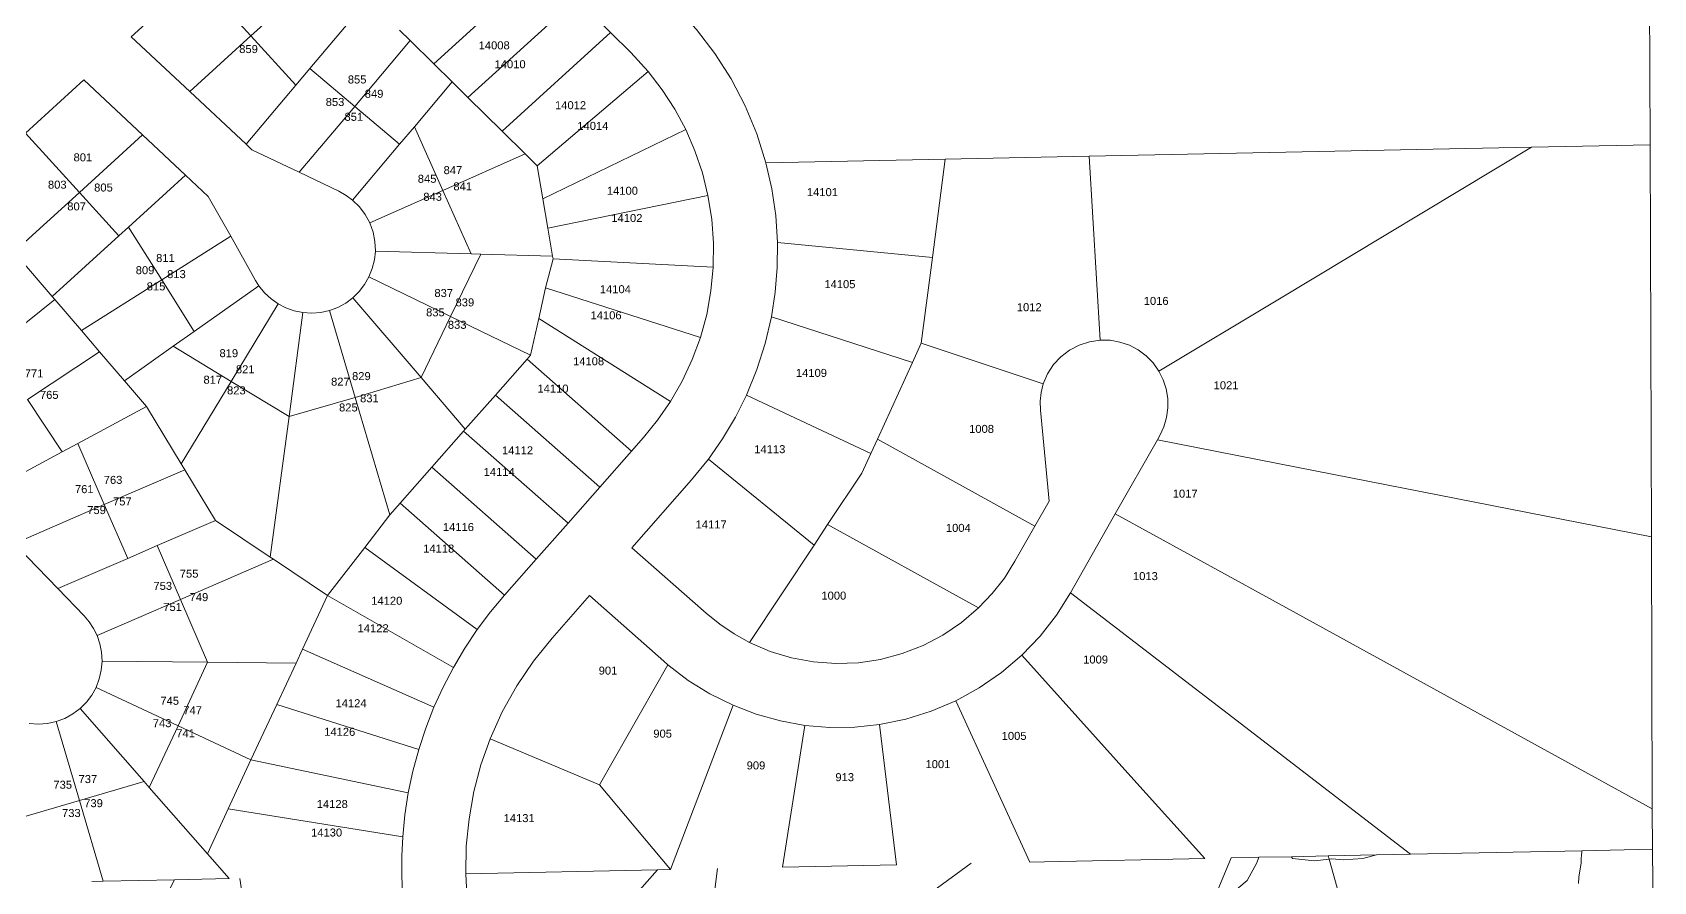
# Model space of a CAD drawing. Header units: feet. Extents: x 865220 to 2822444, y -2240498 to 975731.
# Drawn here: x 2815803 to 2817323, y 965603 to 966399 of the extents above; entities that cross this region are included whole.
import ezdxf
from ezdxf.enums import TextEntityAlignment as Align

# ---------------------------------------------------------------- set-up
doc = ezdxf.new("R2010")
doc.units = ezdxf.units.FT
doc.header["$LTSCALE"] = 0.015
doc.header["$MEASUREMENT"] = 0
doc.layers.add('Dakota County Addresses', color=7, linetype='Continuous')
doc.layers.add('Dakota County Parcels', color=7, linetype='Continuous')
doc.styles.add('Dimensions 100', font='arial.ttf')

# ---------------------------------------------------------------- blocks, each defined once
blk = doc.blocks.new('ACMAP_ANN_TEMPLATE_Dakota County Addresses')
at = {"layer": 'Dakota County Addresses', "style": 'Dimensions 100'}
blk.add_attdef('DakotaCountyAddress', text='', height=50, dxfattribs=at).set_placement((0, 0), align=Align.CENTER)

msp = doc.modelspace()

# ---------------------------------------------------------------- linework, layer by layer
at = {"layer": 'Dakota County Parcels', "lineweight": 5}
for p, q in [((2817319.7, 966293.6), (2817317.6, 966913.6)), ((2816008, 966395.7), (2816083.4, 966464.3)), ((2816179.5, 966369.5), (2816281.3, 966462.3)), ((2815895.8, 966394.9), (2815957.5, 966451.1)), ((2815957.5, 966451.1), (2816008, 966395.7)), ((2816063.3, 966365), (2816118.1, 966430)), ((2816211.5, 966337.9), (2816313.3, 966430.5)), ((2816313.3, 966430.5), (2816345.2, 966398.8)), ((2815895.8, 966394.9), (2815950.7, 966343.5)), ((2815950.7, 966343.5), (2816008, 966395.7)), ((2816008, 966395.7), (2816050.2, 966349.4)), ((2816105.4, 966329.6), (2816157.4, 966391.3)), ((2816147.4, 966401.1), (2816157.4, 966391.3)), ((2816157.4, 966391.3), (2816179.5, 966369.5)), ((2816243.6, 966306.3), (2816345.2, 966398.8)), ((2816345.2, 966398.8), (2816364.1, 966380)), ((2816380.4, 966362.4), (2816364.1, 966380)), ((2816050.2, 966349.4), (2816063.3, 966365)), ((2816063.3, 966365), (2816105.4, 966329.6)), ((2816179.5, 966369.5), (2816196.7, 966352.6)), ((2816276.4, 966274), (2816380.4, 966362.4)), ((2815796.6, 966304.6), (2815851.3, 966354.4)), ((2815851.3, 966354.4), (2815906.4, 966302.8)), ((2815950.7, 966343.5), (2816003.6, 966294.1)), ((2816003.6, 966294.1), (2816050.2, 966349.4)), ((2816161.3, 966310.6), (2816196.7, 966352.6)), ((2816196.7, 966352.6), (2816211.5, 966337.9)), ((2816053.4, 966267.8), (2816105.4, 966329.6)), ((2816105.4, 966329.6), (2816147.4, 966294.1)), ((2816211.5, 966337.9), (2816243.6, 966306.3)), ((2816147.4, 966294.1), (2816161.3, 966310.6)), ((2816161.3, 966310.6), (2816188, 966250.8)), ((2815796.6, 966304.6), (2815847.3, 966249)), ((2815847.3, 966249), (2815906.4, 966302.8)), ((2815906.4, 966302.8), (2815946.7, 966265.1)), ((2816243.6, 966306.3), (2816265, 966285.2)), ((2816281.7, 966243), (2816415.7, 966307.8)), ((2816003.6, 966294.1), (2816009, 966289)), ((2816009, 966289), (2816053.4, 966267.8)), ((2816103.3, 966241.7), (2816147.4, 966294.1)), ((2816188, 966250.8), (2816265, 966285.2)), ((2816265, 966285.2), (2816276.4, 966274)), ((2816490.9, 966276.8), (2816658.8, 966280.1)), ((2816646.9, 966187.8), (2816658.8, 966280.1)), ((2816658.8, 966280.1), (2816793.8, 966282.9)), ((2816793.8, 966282.9), (2817208.7, 966291.3)), ((2816793.8, 966282.9), (2816804.2, 966110.5)), ((2817208.7, 966291.3), (2817319.7, 966293.6)), ((2817320.9, 965926.1), (2817319.7, 966293.6)), ((2815893.2, 966216.4), (2815946.7, 966265.1)), ((2815946.7, 966265.1), (2815968, 966245.2)), ((2816053.4, 966267.8), (2816090.6, 966250)), ((2816276.4, 966274), (2816281.7, 966243)), ((2816119.5, 966220.3), (2816188, 966250.8)), ((2816188, 966250.8), (2816214.5, 966191.4)), ((2815786, 966193.2), (2815847.3, 966249)), ((2815847.3, 966249), (2815884.3, 966208.3)), ((2815968, 966245.2), (2815989.1, 966207.8)), ((2816281.7, 966243), (2816286.4, 966215.4)), ((2816286.4, 966215.4), (2816436.5, 966246.2)), ((2815821.8, 966151.4), (2815884.3, 966208.3)), ((2815884.3, 966208.3), (2815893.2, 966216.4)), ((2815893.2, 966216.4), (2815924.4, 966167)), ((2815924.4, 966167), (2815989.1, 966207.8)), ((2815989.1, 966207.8), (2816012.4, 966166.4)), ((2816286.4, 966215.4), (2816290.8, 966189.1)), ((2815788.4, 966190.3), (2815821.8, 966151.4)), ((2816124.7, 966194), (2816214.5, 966191.4)), ((2816195.2, 966132.7), (2816223.5, 966191.1)), ((2816214.5, 966191.4), (2816223.5, 966191.1)), ((2816223.5, 966191.1), (2816290.8, 966189.1)), ((2816291.3, 966186.6), (2816290.8, 966189.1)), ((2816290.8, 966189.1), (2816291.3, 966186.6)), ((2816501.8, 966202.1), (2816646.9, 966187.8)), ((2816284.2, 966159.5), (2816291.3, 966186.6)), ((2816291.3, 966186.6), (2816441.5, 966178.9)), ((2816636.5, 966107.5), (2816646.9, 966187.8)), ((2815849.1, 966119.5), (2815924.4, 966167)), ((2815924.4, 966167), (2815954.9, 966118.6)), ((2815954.9, 966118.6), (2816015.6, 966161.3)), ((2816012.4, 966166.4), (2816015.6, 966161.3)), ((2816118.7, 966169.7), (2816195.2, 966132.7)), ((2816277.8, 966130.7), (2816284.2, 966159.5)), ((2816284.2, 966159.5), (2816429.4, 966113)), ((2815766.8, 966102.7), (2815824.3, 966148.5)), ((2815821.8, 966151.4), (2815824.3, 966148.5)), ((2815824.3, 966148.5), (2815849.1, 966119.5)), ((2815989.6, 966071.8), (2816033.6, 966144.5)), ((2816103.6, 966150.2), (2816167.5, 966075.4)), ((2816043.8, 966039), (2816056.8, 966136.4)), ((2816081.7, 966138.3), (2816105.7, 966056.8)), ((2816167.5, 966075.4), (2816195.2, 966132.7)), ((2816195.2, 966132.7), (2816270.2, 966096.4)), ((2816270.2, 966096.4), (2816277.8, 966130.7)), ((2816277.8, 966130.7), (2816401.3, 966052.8)), ((2816496.1, 966132.3), (2816628.3, 966089.5)), ((2815849.1, 966119.5), (2815866.2, 966099.5)), ((2815935.3, 966104.7), (2815954.9, 966118.6)), ((2815798.5, 966054.7), (2815866.2, 966099.5)), ((2815866.2, 966099.5), (2815889.5, 966072.4)), ((2815889.5, 966072.4), (2815935.3, 966104.7)), ((2815935.3, 966104.7), (2815989.6, 966071.8)), ((2816628.3, 966089.5), (2816636.5, 966107.5)), ((2816636.5, 966107.5), (2816750.9, 966069.6)), ((2816237.2, 966059), (2816266.9, 966092.7)), ((2816266.9, 966092.7), (2816270.2, 966096.4)), ((2816266.9, 966092.7), (2816364.8, 966006.4)), ((2816595.3, 966017.7), (2816628.3, 966089.5)), ((2815910.2, 966048.3), (2815889.5, 966072.4)), ((2815942.7, 965994.4), (2815989.6, 966071.8)), ((2815989.6, 966071.8), (2816043.8, 966039)), ((2816105.7, 966056.8), (2816167.5, 966075.4)), ((2816167.5, 966075.4), (2816208.9, 966026.9)), ((2815798.5, 966054.7), (2815831, 966005.7)), ((2816043.8, 966039), (2816105.7, 966056.8)), ((2816105.7, 966056.8), (2816138.2, 965946.6)), ((2816208.9, 966026.9), (2816237.2, 966059)), ((2816237.2, 966059), (2816335.1, 965972.7)), ((2816472.7, 966059), (2816589.1, 966004.1)), ((2815845.8, 966013.7), (2815910.2, 966048.3)), ((2815910.2, 966048.3), (2815942.7, 965994.4)), ((2816026.2, 965907), (2816043.8, 966039)), ((2816748.1, 966044.9), (2816756.3, 965959.6)), ((2816177.7, 965991.5), (2816207.4, 966025.2)), ((2816207.4, 966025.2), (2816208.9, 966026.9)), ((2816207.4, 966025.2), (2816305.3, 965938.9)), ((2815831, 966005.7), (2815845.8, 966013.7)), ((2815845.8, 966013.7), (2815870.6, 965956.3)), ((2816335.1, 965972.7), (2816364.8, 966006.4)), ((2816364.8, 966006.4), (2816376.1, 966019.2)), ((2816589.1, 966004.1), (2816595.3, 966017.7)), ((2816595.3, 966017.7), (2816743, 965936.2)), ((2816818.4, 965947.5), (2816857.8, 966017.1)), ((2816857.8, 966017.1), (2816860, 966021.1)), ((2815762.6, 965968.9), (2815831, 966005.7)), ((2815942.7, 965994.4), (2815946, 965989)), ((2816148, 965957.7), (2816177.7, 965991.5)), ((2816177.7, 965991.5), (2816275.6, 965905.2)), ((2816421.1, 965979.5), (2816436.9, 965998.8)), ((2816436.9, 965998.8), (2816536, 965918.4)), ((2816580.7, 965985.9), (2816589.1, 966004.1)), ((2815870.6, 965956.3), (2815946, 965989)), ((2815946, 965989), (2815974.7, 965941.5)), ((2816365.1, 965915.9), (2816421.1, 965979.5)), ((2816548.7, 965937.6), (2816580.7, 965985.9)), ((2816305.3, 965938.9), (2816335.1, 965972.7)), ((2815787.2, 965920.2), (2815870.6, 965956.3)), ((2815870.6, 965956.3), (2815892.5, 965905.8)), ((2816114.7, 965916.2), (2816138.2, 965946.6)), ((2816138.2, 965946.6), (2816148, 965957.7)), ((2816148, 965957.7), (2816245.8, 965871.4)), ((2816743, 965936.2), (2816756.3, 965959.6)), ((2816776.5, 965873.5), (2816818.4, 965947.5)), ((2815920, 965917.8), (2815974.7, 965941.5)), ((2815974.7, 965941.5), (2816026.2, 965907)), ((2816275.6, 965905.2), (2816305.3, 965938.9)), ((2816536, 965918.4), (2816548.7, 965937.6)), ((2816548.7, 965937.6), (2816690.2, 965859.4)), ((2816724.3, 965903.1), (2816743, 965936.2)), ((2815788.8, 965917.1), (2815827, 965877.5)), ((2815892.5, 965905.8), (2815920, 965917.8)), ((2815920, 965917.8), (2815941.9, 965867.3)), ((2816079.9, 965871), (2816114.7, 965916.2)), ((2816114.7, 965916.2), (2816220.2, 965839.1)), ((2816365.1, 965915.9), (2816434.8, 965854.4)), ((2816475.4, 965827.1), (2816536, 965918.4)), ((2817321.8, 965671.2), (2817320.9, 965926.1)), ((2815827, 965877.5), (2815892.5, 965905.8)), ((2815941.9, 965867.3), (2816029.1, 965905.1)), ((2816026.2, 965907), (2816029.1, 965905.1)), ((2816029.1, 965905.1), (2816079.9, 965871)), ((2816245.8, 965871.4), (2816275.6, 965905.2)), ((2815827, 965877.5), (2815851.7, 965852)), ((2816056.5, 965820.7), (2816079.9, 965871)), ((2816079.9, 965871), (2816197.8, 965803.6)), ((2816290.3, 965831.2), (2816325.4, 965871)), ((2816325.4, 965871), (2816395.1, 965809.4)), ((2815863.9, 965833.5), (2815941.9, 965867.3)), ((2815941.9, 965867.3), (2815967.3, 965808.5)), ((2815868.5, 965809.6), (2815967.3, 965808.5)), ((2815939.8, 965748.9), (2815967.3, 965808.5)), ((2815967.3, 965808.5), (2816050.4, 965807.6)), ((2816050.4, 965807.6), (2816056.5, 965820.7)), ((2816056.5, 965820.7), (2816179.6, 965766.3)), ((2816395.1, 965809.4), (2816398.9, 965806.2)), ((2816032.4, 965769), (2816050.4, 965807.6)), ((2816334.7, 965693.6), (2816398.9, 965806.2)), ((2815862.9, 965784.9), (2815939.8, 965748.9)), ((2815848.1, 965765.1), (2815907.9, 965696.8)), ((2816008.1, 965716.9), (2816032.4, 965769)), ((2816032.4, 965769), (2816165.4, 965726.8)), ((2816401.3, 965614.2), (2816460, 965768.1)), ((2816669, 965772.4), (2816738.2, 965621.1)), ((2815825.5, 965752.8), (2815847.3, 965678.9)), ((2815912.7, 965691.2), (2815939.8, 965748.9)), ((2815939.8, 965748.9), (2816008.1, 965716.9)), ((2816506.3, 965616.3), (2816527.4, 965749.3)), ((2816597.4, 965750), (2816613.3, 965618.6)), ((2816232.2, 965736.6), (2816334.7, 965693.6)), ((2815986.8, 965671.1), (2816008.1, 965716.9)), ((2816008.1, 965716.9), (2816155.6, 965686)), ((2815847.3, 965678.9), (2815907.9, 965696.8)), ((2815907.9, 965696.8), (2815912.7, 965691.2)), ((2815912.7, 965691.2), (2815967.2, 965629)), ((2816334.7, 965693.6), (2816401.3, 965614.2)), ((2815787.6, 965661.3), (2815847.3, 965678.9)), ((2815847.3, 965678.9), (2815869.6, 965603.2)), ((2815967.2, 965629), (2815986.8, 965671.1)), ((2815986.8, 965671.1), (2816150.3, 965644.8)), ((2817321.9, 965633.2), (2817321.8, 965671.2)), ((2815967.2, 965629), (2815987.6, 965605.6)), ((2817255.3, 965626.5), (2817255.2, 965625.6)), ((2817255.8, 965631.8), (2817255.3, 965626.5)), ((2817323, 965534.7), (2817321.9, 965633.2)), ((2816209.4, 965610.2), (2816389.2, 965613.9)), ((2816321, 965537.2), (2816389.2, 965613.9)), ((2816389.2, 965613.9), (2816401.3, 965614.2)), ((2816430.1, 965489.2), (2816445.3, 965615.1)), ((2816471.4, 965465.1), (2816683.1, 965620)), ((2816506.3, 965616.3), (2816613.3, 965618.6)), ((2816942, 965603.9), (2816951.2, 965620.5)), ((2816984.6, 965624.6), (2817005, 965622.3)), ((2817021.4, 965624.3), (2817032.4, 965623.1)), ((2817032.4, 965623.1), (2817050.3, 965624.5)), ((2817255.1, 965620.4), (2817253, 965607)), ((2817255.2, 965625.6), (2817255.1, 965620.4)), ((2815858.9, 965603), (2815869.6, 965603.2)), ((2815869.6, 965603.2), (2815936.4, 965604.6)), ((2815871, 965475.7), (2815936.4, 965604.6)), ((2815936.4, 965604.6), (2815987.6, 965605.6)), ((2815997.5, 965605.8), (2816005.5, 965555.6)), ((2816926.5, 965590.8), (2816942, 965603.9)), ((2817253, 965607), (2817252.5, 965601.1))]:
    msp.add_line(p, q, dxfattribs=at)
for points in [[(2816490.9, 966276.8), (2816482.3, 966303.9), (2816471.5, 966330.1), (2816458.3, 966355.3), (2816443, 966379.2), (2816425.7, 966401.7), (2816406.4, 966422.6)], [(2816415.7, 966307.8), (2816405.4, 966326.9), (2816393.6, 966345.2), (2816380.4, 966362.4)], [(2816436.5, 966246.2), (2816431.3, 966267.3), (2816424.3, 966287.8), (2816415.7, 966307.8)], [(2816859.2, 966081.5), (2816970.7, 966148.4), (2817208.7, 966291.3)], [(2816501.8, 966202.1), (2816500.1, 966227.3), (2816496.4, 966252.2), (2816490.9, 966276.8)], [(2816103.3, 966241.7), (2816097.2, 966246.2), (2816090.6, 966250)], [(2816119.5, 966220.3), (2816115.2, 966228.2), (2816109.8, 966235.4), (2816103.3, 966241.7)], [(2816441.5, 966178.9), (2816441.7, 966201.5), (2816440.1, 966223.9), (2816436.5, 966246.2)], [(2816124.7, 966194), (2816124.2, 966203), (2816122.5, 966211.8), (2816119.5, 966220.3)], [(2816118.7, 966169.7), (2816121.8, 966177.5), (2816123.8, 966185.7), (2816124.7, 966194)], [(2816496.1, 966132.3), (2816499.6, 966155.4), (2816501.5, 966178.7), (2816501.8, 966202.1)], [(2816429.4, 966113), (2816435.3, 966134.6), (2816439.3, 966156.6), (2816441.5, 966178.9)], [(2816015.6, 966161.3), (2816020.8, 966154.9), (2816026.9, 966149.3), (2816033.6, 966144.5)], [(2816103.6, 966150.2), (2816109.5, 966156), (2816114.6, 966162.5), (2816118.7, 966169.7)], [(2816033.6, 966144.5), (2816040.9, 966140.8), (2816048.7, 966138), (2816056.8, 966136.4)], [(2816081.7, 966138.3), (2816089.5, 966141.2), (2816096.9, 966145.2), (2816103.6, 966150.2)], [(2816056.8, 966136.4), (2816065.1, 966135.9), (2816073.5, 966136.5), (2816081.7, 966138.3)], [(2816472.7, 966059), (2816482.4, 966082.8), (2816490.2, 966107.3), (2816496.1, 966132.3)], [(2816401.3, 966052.8), (2816412.3, 966072), (2816421.7, 966092.2), (2816429.4, 966113)], [(2816804.2, 966110.5), (2816794.1, 966109), (2816784.4, 966105.9), (2816775.4, 966101.1), (2816767.4, 966094.9), (2816760.4, 966087.5), (2816754.9, 966078.9), (2816750.9, 966069.6)], [(2816859.2, 966081.5), (2816853.8, 966089.1), (2816847.3, 966095.8), (2816839.8, 966101.4), (2816831.6, 966105.7), (2816822.7, 966108.7), (2816813.5, 966110.4), (2816804.2, 966110.5)], [(2816750.9, 966069.6), (2816748.8, 966061.5), (2816747.9, 966053.2), (2816748.1, 966044.9)], [(2816860, 966021.1), (2816863.9, 966029.3), (2816866.4, 966037.9), (2816867.7, 966046.9), (2816867.6, 966055.9), (2816866.1, 966064.8), (2816863.3, 966073.4), (2816859.2, 966081.5)], [(2816376.1, 966019.2), (2816389.3, 966035.5), (2816401.3, 966052.8)], [(2816436.9, 965998.8), (2816450.2, 966018), (2816462.2, 966038.1), (2816472.7, 966059)], [(2816857.8, 966017.1), (2816988.3, 965991.5), (2817320.9, 965926.1)], [(2816818.4, 965947.5), (2816959.5, 965870), (2817321.8, 965671.2)], [(2816690.2, 965859.4), (2816703, 965872.8), (2816714.4, 965887.4), (2816724.3, 965903.1)], [(2816245.8, 965871.4), (2816232.6, 965855.6), (2816220.2, 965839.1)], [(2816730.7, 965815.1), (2816747.9, 965833), (2816763.2, 965852.6), (2816776.5, 965873.5)], [(2816776.5, 965873.5), (2816919.2, 965763.8), (2817095.1, 965628.5)], [(2816434.8, 965854.4), (2816447.5, 965844.2), (2816461.1, 965835), (2816475.4, 965827.1)], [(2816475.4, 965827.1), (2816494.7, 965818.7), (2816514.9, 965812.6), (2816535.5, 965808.8), (2816556.5, 965807.2), (2816577.5, 965808), (2816598.3, 965811.2), (2816618.6, 965816.6), (2816638.2, 965824.2), (2816656.8, 965834), (2816674.2, 965845.8), (2816690.2, 965859.4)], [(2815863.9, 965833.5), (2815860.6, 965840.2), (2815856.5, 965846.4), (2815851.7, 965852)], [(2816220.2, 965839.1), (2816208.5, 965821.7), (2816197.8, 965803.6)], [(2815868.5, 965809.6), (2815868.1, 965817.8), (2815866.5, 965825.8), (2815863.9, 965833.5)], [(2816290.3, 965831.2), (2816272.8, 965809.5), (2816257.2, 965786.4), (2816243.7, 965762.1), (2816232.2, 965736.6)], [(2815862.9, 965784.9), (2815865.9, 965792.8), (2815867.8, 965801.1), (2815868.5, 965809.6)], [(2816669, 965772.4), (2816690.9, 965784.5), (2816711.6, 965798.8), (2816730.7, 965815.1)], [(2816730.7, 965815.1), (2816835.9, 965698.1), (2816902.2, 965624.5)], [(2816197.8, 965803.6), (2816188.2, 965785.2), (2816179.6, 965766.3)], [(2816398.9, 965806.2), (2816418, 965791.5), (2816438.4, 965778.8), (2816460, 965768.1)], [(2815848.1, 965765.1), (2815853.9, 965771), (2815858.9, 965777.6), (2815862.9, 965784.9)], [(2815825.5, 965752.8), (2815833.6, 965755.8), (2815841.2, 965760), (2815848.1, 965765.1)], [(2816179.6, 965766.3), (2816172, 965746.8), (2816165.4, 965726.8)], [(2816460, 965768.1), (2816481.8, 965759.7), (2816504.4, 965753.4), (2816527.4, 965749.3)], [(2816597.4, 965750), (2816622, 965755.1), (2816645.9, 965762.6), (2816669, 965772.4)], [(2815800.2, 965750.9), (2815808.7, 965750.3), (2815817.2, 965750.9), (2815825.5, 965752.8)], [(2816527.4, 965749.3), (2816550.7, 965747.4), (2816574.1, 965747.6), (2816597.4, 965750)], [(2816232.2, 965736.6), (2816223.7, 965712.2), (2816217.1, 965687.2), (2816212.5, 965661.8), (2816209.9, 965636.1), (2816209.4, 965610.2)], [(2816165.4, 965726.8), (2816159.9, 965706.5), (2816155.6, 965686)], [(2816155.6, 965686), (2816152.4, 965665.5), (2816150.3, 965644.8)], [(2816150.3, 965644.8), (2816149.5, 965626.9), (2816149.4, 965609)], [(2816927, 965625), (2816953, 965625.6), (2816983.4, 965626.2), (2817018, 965626.9)], [(2816983.4, 965626.2), (2816983.4, 965626.2), (2816984.6, 965624.6)], [(2817018, 965626.9), (2817063.1, 965627.8), (2817095.1, 965628.5)], [(2817018, 965626.9), (2817018.9, 965624), (2817061.7, 965470.4), (2817103.8, 965319.3)], [(2817050.3, 965624.5), (2817063.1, 965627.8), (2817063.1, 965627.8)], [(2817095.1, 965628.5), (2817255.8, 965631.8), (2817321.9, 965633.2)], [(2816738.2, 965621.1), (2816738.2, 965621.1), (2816752.1, 965621.4), (2816902.2, 965624.5)], [(2816828.7, 965391.1), (2816861.2, 965468.3), (2816872.4, 965495.1), (2816886.4, 965528.4), (2816901.7, 965564.8), (2816910.7, 965586.1), (2816927, 965625)], [(2816951.2, 965620.5), (2816953, 965625.6), (2816953, 965625.6)], [(2817005, 965622.3), (2817018.9, 965624), (2817021.4, 965624.3)], [(2816149.4, 965609), (2816150.2, 965589.9), (2816151.8, 965570.9)], [(2816209.4, 965610.2), (2816210.8, 965584.6), (2816213.9, 965559.1), (2816218.6, 965533.9), (2816225, 965509)]]:
    msp.add_lwpolyline(points, dxfattribs=at)

# ---------------------------------------------------------------- block references
at = {"layer": 'Dakota County Addresses', "lineweight": 5, "xscale": 0.15, "yscale": 0.15, "zscale": 0.15}
for p, values in [((2816005.8, 966379.6), {'DakotaCountyAddress': '859'}), ((2816236.1, 966383.1), {'DakotaCountyAddress': '14008'}), ((2816251, 966365.4), {'DakotaCountyAddress': '14010'}), ((2816107.6, 966351.1), {'DakotaCountyAddress': '855'}), ((2816123.5, 966337.7), {'DakotaCountyAddress': '849'}), ((2816086.9, 966330), {'DakotaCountyAddress': '853'}), ((2816307.7, 966327), {'DakotaCountyAddress': '14012'}), ((2816104.5, 966316.1), {'DakotaCountyAddress': '851'}), ((2816328.6, 966307.6), {'DakotaCountyAddress': '14014'}), ((2815850.5, 966278.1), {'DakotaCountyAddress': '801'}), ((2816173.2, 966258), {'DakotaCountyAddress': '845'}), ((2816197.4, 966266.1), {'DakotaCountyAddress': '847'}), ((2815826.5, 966252.5), {'DakotaCountyAddress': '803'}), ((2815869.8, 966249.8), {'DakotaCountyAddress': '805'}), ((2816206.6, 966250.9), {'DakotaCountyAddress': '841'}), ((2816356.3, 966246.8), {'DakotaCountyAddress': '14100'}), ((2816543.8, 966245.5), {'DakotaCountyAddress': '14101'}), ((2815844.6, 966232.1), {'DakotaCountyAddress': '807'}), ((2816178.4, 966241.1), {'DakotaCountyAddress': '843'}), ((2816360.5, 966221.2), {'DakotaCountyAddress': '14102'}), ((2815927.9, 966183.7), {'DakotaCountyAddress': '811'}), ((2815908.8, 966172.3), {'DakotaCountyAddress': '809'}), ((2815938.2, 966168.6), {'DakotaCountyAddress': '813'}), ((2815919.1, 966157.1), {'DakotaCountyAddress': '815'}), ((2816188.8, 966150.9), {'DakotaCountyAddress': '837'}), ((2816349.7, 966154.5), {'DakotaCountyAddress': '14104'}), ((2816560.2, 966159.2), {'DakotaCountyAddress': '14105'}), ((2816208.6, 966142.1), {'DakotaCountyAddress': '839'}), ((2816737.7, 966137.6), {'DakotaCountyAddress': '1012'}), ((2816856.7, 966143.5), {'DakotaCountyAddress': '1016'}), ((2816181, 966132.8), {'DakotaCountyAddress': '835'}), ((2816201.4, 966121.1), {'DakotaCountyAddress': '833'}), ((2816341, 966130), {'DakotaCountyAddress': '14106'}), ((2815987.3, 966094.5), {'DakotaCountyAddress': '819'}), ((2815804.7, 966075.5), {'DakotaCountyAddress': '771'}), ((2816002.7, 966079.4), {'DakotaCountyAddress': '821'}), ((2816324.6, 966086.9), {'DakotaCountyAddress': '14108'}), ((2816533.5, 966076), {'DakotaCountyAddress': '14109'}), ((2815972.3, 966069.6), {'DakotaCountyAddress': '817'}), ((2815994.4, 966059.6), {'DakotaCountyAddress': '823'}), ((2816091.9, 966067.8), {'DakotaCountyAddress': '827'}), ((2816111.6, 966073), {'DakotaCountyAddress': '829'}), ((2816291.2, 966061.3), {'DakotaCountyAddress': '14110'}), ((2816922.2, 966064.4), {'DakotaCountyAddress': '1021'}), ((2815819, 966055.4), {'DakotaCountyAddress': '765'}), ((2816119.1, 966052.2), {'DakotaCountyAddress': '831'}), ((2816099.4, 966043.6), {'DakotaCountyAddress': '825'}), ((2816693, 966023.5), {'DakotaCountyAddress': '1008'}), ((2816258, 966003.4), {'DakotaCountyAddress': '14112'}), ((2816494.5, 966004.5), {'DakotaCountyAddress': '14113'}), ((2815878.8, 965975.7), {'DakotaCountyAddress': '763'}), ((2816240.8, 965983.2), {'DakotaCountyAddress': '14114'}), ((2815851.8, 965967), {'DakotaCountyAddress': '761'}), ((2815887.5, 965955.5), {'DakotaCountyAddress': '757'}), ((2816883.9, 965962.8), {'DakotaCountyAddress': '1017'}), ((2815863.3, 965947.4), {'DakotaCountyAddress': '759'}), ((2816202.6, 965931.5), {'DakotaCountyAddress': '14116'}), ((2816439.5, 965933.9), {'DakotaCountyAddress': '14117'}), ((2816671.2, 965930.7), {'DakotaCountyAddress': '1004'}), ((2816184.1, 965911.3), {'DakotaCountyAddress': '14118'}), ((2815950.1, 965887.8), {'DakotaCountyAddress': '755'}), ((2816846.6, 965885.5), {'DakotaCountyAddress': '1013'}), ((2815925.4, 965876.3), {'DakotaCountyAddress': '753'}), ((2815959.3, 965865.8), {'DakotaCountyAddress': '749'}), ((2816135.4, 965862.4), {'DakotaCountyAddress': '14120'}), ((2816554.5, 965867.2), {'DakotaCountyAddress': '1000'}), ((2815934.6, 965856.6), {'DakotaCountyAddress': '751'}), ((2816122.6, 965836.6), {'DakotaCountyAddress': '14122'}), ((2816799.9, 965807.3), {'DakotaCountyAddress': '1009'}), ((2816342.8, 965796.9), {'DakotaCountyAddress': '901'}), ((2815931.9, 965768.6), {'DakotaCountyAddress': '745'}), ((2815953.4, 965759.7), {'DakotaCountyAddress': '747'}), ((2816101.9, 965766.3), {'DakotaCountyAddress': '14124'}), ((2815924.8, 965747.6), {'DakotaCountyAddress': '743'}), ((2815946.8, 965738.2), {'DakotaCountyAddress': '741'}), ((2816091.3, 965739.5), {'DakotaCountyAddress': '14126'}), ((2816394, 965737.8), {'DakotaCountyAddress': '905'}), ((2816723.5, 965735.7), {'DakotaCountyAddress': '1005'}), ((2815855.2, 965695.2), {'DakotaCountyAddress': '737'}), ((2816481.5, 965708), {'DakotaCountyAddress': '909'}), ((2816564.7, 965697), {'DakotaCountyAddress': '913'}), ((2816652.1, 965709.2), {'DakotaCountyAddress': '1001'}), ((2815831.6, 965689.9), {'DakotaCountyAddress': '735'}), ((2815860.5, 965672.6), {'DakotaCountyAddress': '739'}), ((2816084.3, 965671.8), {'DakotaCountyAddress': '14128'}), ((2815839.7, 965663.4), {'DakotaCountyAddress': '733'}), ((2816259.5, 965658.6), {'DakotaCountyAddress': '14131'}), ((2816079, 965645.1), {'DakotaCountyAddress': '14130'})]:
    msp.add_blockref('ACMAP_ANN_TEMPLATE_Dakota County Addresses', p, dxfattribs=at).add_auto_attribs(values)

doc.saveas('drawing.dxf')
